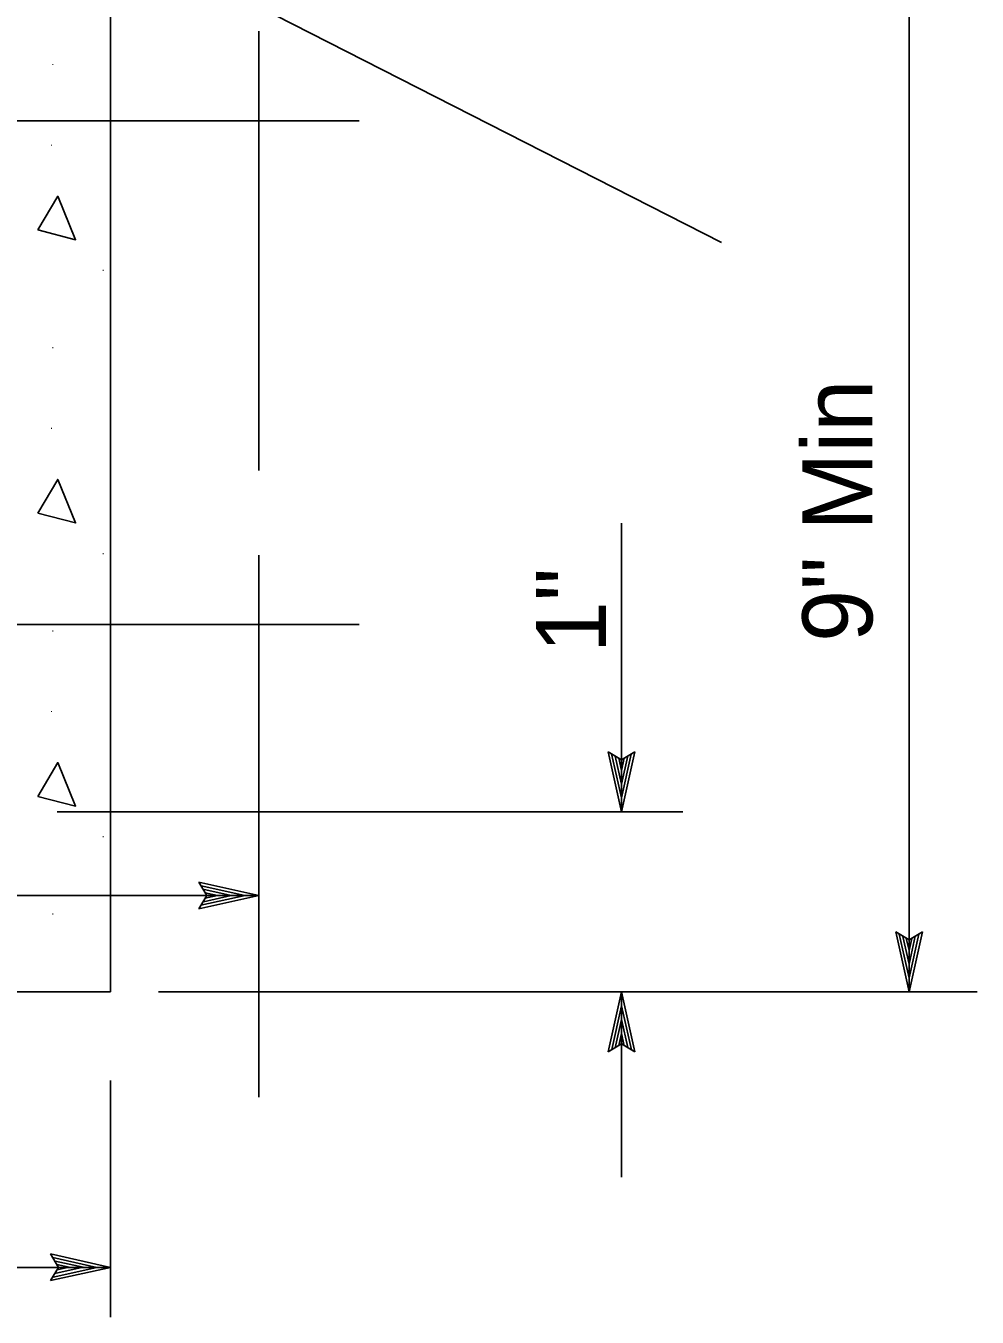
# Model space of a CAD drawing. Extents: x -894 to 866, y -472 to 714.
# Drawn here: x 588.6 to 683.7, y 156.9 to 285.9 of the extents above; entities that cross this region are included whole.
import ezdxf

# ---------------------------------------------------------------- set-up
doc = ezdxf.new("R2010")
doc.units = 0
for name, color, linetype in [('mc_FENCE', 7, 'Continuous'), ('mc_FENCE-anno', 7, 'Continuous'), ('rd_BASE-MATERIAL', 7, 'Continuous')]:
    doc.layers.add(name, color=color, linetype=linetype)

msp = doc.modelspace()

# ---------------------------------------------------------------- linework, layer by layer
at = {"layer": 'mc_FENCE'}
for p, q in [((597.06, 295.38), (597.06, 189.38)), ((658.12, 264.27), (597.06, 295.38)), ((611.88, 241.47), (611.88, 285.38)), ((577.34, 276.42), (621.92, 276.42)), ((611.88, 178.87), (611.88, 233.02)), ((577.34, 226.11), (621.92, 226.11)), ((547.06, 189.38), (597.06, 189.38))]:
    msp.add_line(p, q, dxfattribs=at)
at = {"layer": 'mc_FENCE-anno'}
for p, q in [((676.89, 189.38), (676.89, 295.38)), ((648.14, 207.38), (648.14, 236.23)), ((648.14, 212.58), (646.8, 213.38)), ((646.8, 213.38), (646.8, 213.38)), ((646.8, 213.38), (648.14, 207.38)), ((647.15, 213.16), (648.14, 208.76)), ((648.13, 210.14), (648.76, 212.96)), ((648.14, 207.38), (649.47, 213.38)), ((649.47, 213.38), (648.14, 212.58)), ((648.14, 208.77), (649.11, 213.14)), ((649.47, 213.38), (649.47, 213.38)), ((647.51, 212.93), (648.13, 210.14)), ((647.86, 212.75), (648.13, 211.52)), ((648.13, 211.52), (648.4, 212.73)), ((591.73, 207.38), (654.27, 207.38)), ((648.14, 207.38), (648.14, 207.38)), ((611.88, 199.01), (605.88, 200.34)), ((605.88, 200.34), (605.88, 200.34)), ((605.88, 200.34), (606.68, 199.01)), ((611.88, 199.01), (532.61, 199.01)), ((606.68, 199.01), (605.88, 197.67)), ((605.88, 197.67), (611.88, 199.01)), ((606.09, 198.03), (610.5, 199.01)), ((610.49, 199.02), (606.11, 199.98)), ((609.11, 199.01), (606.29, 199.64)), ((606.33, 198.39), (609.11, 199.01)), ((606.5, 198.74), (607.73, 199.01)), ((607.73, 199.01), (606.52, 199.28)), ((611.88, 199.01), (611.88, 199.01)), ((605.88, 197.67), (605.88, 197.67)), ((676.89, 194.58), (675.55, 195.38)), ((675.55, 195.38), (675.55, 195.38)), ((675.55, 195.38), (676.89, 189.38)), ((675.91, 195.16), (676.89, 190.76)), ((676.27, 194.93), (676.89, 192.14)), ((676.89, 189.38), (678.22, 195.38)), ((678.22, 195.38), (676.89, 194.58)), ((676.89, 190.77), (677.86, 195.14)), ((676.89, 192.14), (677.51, 194.96)), ((678.22, 195.38), (678.22, 195.38)), ((676.61, 194.75), (676.89, 193.52)), ((676.89, 193.52), (677.16, 194.73)), ((601.85, 189.38), (683.7, 189.38)), ((648.14, 189.38), (646.81, 183.38)), ((649.48, 183.38), (648.14, 189.38)), ((648.14, 189.38), (648.14, 189.38)), ((648.14, 170.86), (648.14, 189.38)), ((676.89, 189.38), (676.89, 189.38)), ((648.13, 187.98), (647.17, 183.61)), ((649.12, 183.59), (648.14, 188)), ((648.14, 186.61), (647.51, 183.79)), ((648.76, 183.83), (648.14, 186.61)), ((648.14, 185.23), (647.87, 184.02)), ((648.41, 184), (648.14, 185.23)), ((646.81, 183.38), (648.14, 184.18)), ((646.81, 183.38), (646.81, 183.38)), ((648.14, 184.18), (649.48, 183.38)), ((649.48, 183.38), (649.48, 183.38)), ((597.06, 180.53), (597.06, 156.87)), ((591.86, 161.85), (591.06, 163.19)), ((591.06, 163.19), (591.06, 163.19)), ((591.06, 163.19), (597.06, 161.85)), ((591.28, 162.84), (595.68, 161.85)), ((547.06, 161.85), (597.06, 161.85)), ((597.06, 161.85), (591.06, 160.52)), ((591.06, 160.52), (591.86, 161.85)), ((595.67, 161.85), (591.3, 160.88)), ((594.3, 161.86), (591.48, 161.23)), ((591.52, 162.48), (594.3, 161.86)), ((591.69, 162.13), (592.92, 161.86)), ((592.92, 161.86), (591.71, 161.59)), ((597.06, 161.85), (597.06, 161.85)), ((591.06, 160.52), (591.06, 160.52))]:
    msp.add_line(p, q, dxfattribs=at)
at = {"layer": 'rd_BASE-MATERIAL'}
for points in [[(589.79, 265.53), (591.77, 268.89), (593.55, 264.54)], [(589.79, 237.23), (591.77, 240.59), (593.55, 236.24)], [(589.79, 208.92), (591.77, 212.29), (593.55, 207.94)]]:
    msp.add_lwpolyline(points, close=True, dxfattribs=at)

# ---------------------------------------------------------------- texts
at = {"layer": 'mc_FENCE-anno'}
for s, p in [('9" Min', (673.22, 224.35)), ('1"', (646.6, 223.23))]:
    msp.add_text(s, height=7, rotation=90, dxfattribs=at).set_placement(p)
at = {"layer": 'rd_BASE-MATERIAL'}
for p in [(591.13, 282), (591, 273.94), (596.18, 261.43), (591.13, 253.69), (591, 245.64), (596.18, 233.12), (591.13, 225.39), (591, 217.34), (596.18, 204.82), (591.13, 197.09)]:
    msp.add_text('.', height=0.8, dxfattribs=at).set_placement(p)

doc.saveas('drawing.dxf')
